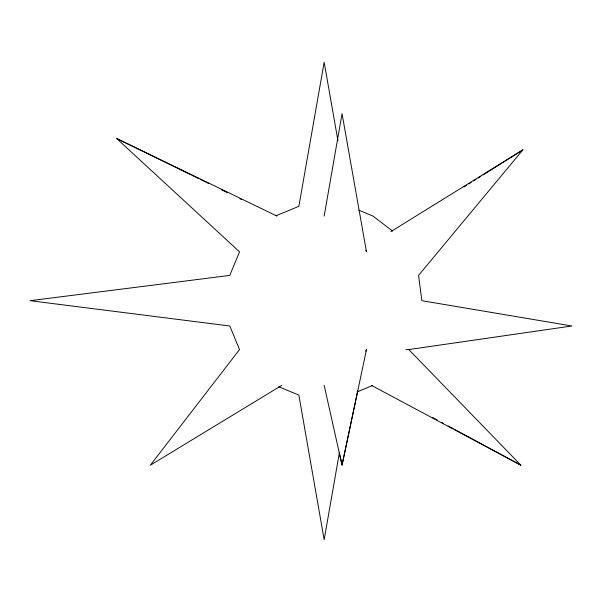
<?xml version="1.0" encoding="UTF-8"?>
<svg xmlns="http://www.w3.org/2000/svg" width="602" height="602" viewBox="0 0 602 602"><rect width="100%" height="100%" fill="white"/><g stroke="black" fill="none" stroke-linecap="round" stroke-linejoin="round"><path stroke-width="0.9" d="M324.162 216.073L342.049 113.68L366.475 251.839L365.828 250.154M339.468 452.215L324.162 539.738L298.87 395.093L278.673 386.725M357.754 390.758L342.049 464.91L339.377 453.02M365.828 351.244L366.475 349.559L342.049 465.278L324.162 385.325M390.909 231.597L522.897 149.845L418.556 275.407L421.882 300.699L571.9 325.991L408.788 349.559L405.906 349.559M464.044 186.959L466.43 185.454M468.815 183.949L471.2 182.444M473.586 180.939L475.971 179.434M478.357 177.936L480.742 176.431M483.135 174.926L522.897 149.845M281.849 385.325L150.334 465.211L239.536 349.559L229.776 325.991L30.1 300.699L229.776 275.407L239.536 251.839L116.6 138.46L276.965 216.073M276.145 215.719L298.87 206.305L324.162 62.262L337.948 140.748M357.031 391.955L372.179 385.679M358.717 210.143L373.022 216.073L392.542 231.048M116.6 138.46L190.044 174.377M191.729 175.205L198.479 178.508M200.173 179.328L208.616 183.459M221.273 189.653L227.187 192.542M239.844 198.735L241.537 199.555M371.359 385.325L520.903 465.211L408.788 349.559M432.507 417.457L437.466 420.136M441.597 422.363L443.245 423.259M448.204 425.938L453.163 428.616M454.811 429.504L520.903 465.211"/></g></svg>
